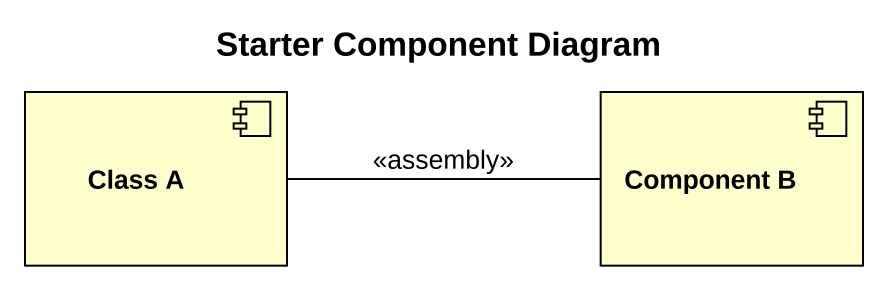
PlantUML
@startuml
title Starter Component Diagram
component "Class A" as Class_A
component "Component B" as Component_B
Class_A -right- Component_B : <<assembly>>
@enduml
